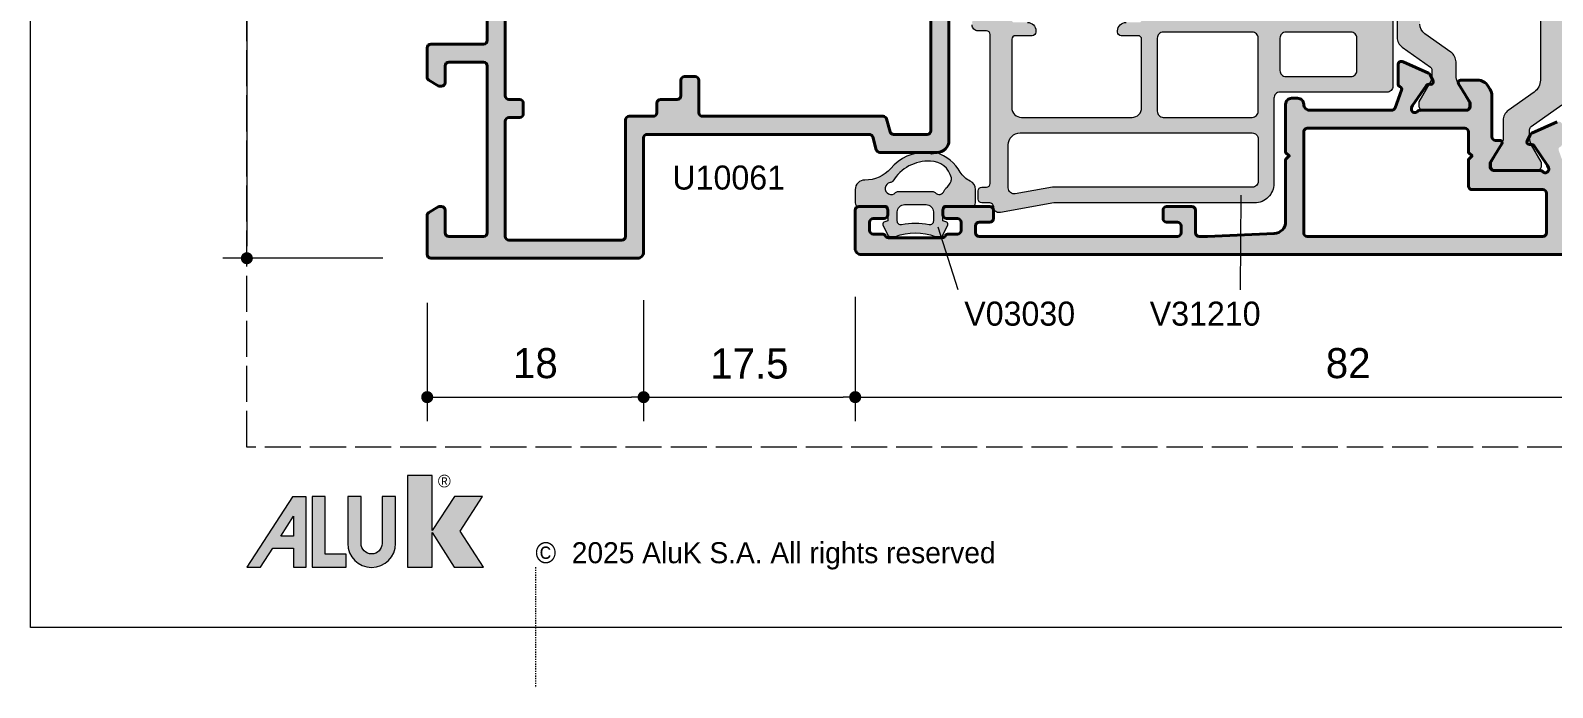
# Model space of a CAD drawing. Header units: millimetres. Extents: x -576 to 4430, y -1196 to 2690.
# Drawn here: x 1040 to 1166.6, y -791 to -736.4 of the extents above; entities that cross this region are included whole.
import ezdxf

# ---------------------------------------------------------------- set-up
doc = ezdxf.new("R2010")
doc.units = ezdxf.units.MM
doc.header["$LTSCALE"] = 0.25
doc.header["$MEASUREMENT"] = 0
doc.linetypes.add('ACAD_ISO02W100', pattern=[15, 12, -3])
doc.linetypes.add('DOT2', pattern=[0.125, 0, -0.125])
doc.layers.get('0').update_dxf_attribs({"lineweight": 5})
doc.layers.get('Defpoints').update_dxf_attribs({"lineweight": 5})
doc.layers.add('01_ALUK Logo', color=7, linetype='Continuous')
for name, color, linetype, lineweight in [('01_Aluminum', 4, 'Continuous', 40), ('01_Dimension', 251, 'Continuous', 9), ('01_Fill Plastic', 253, 'Continuous', 0), ('01_Fill Polyamide', 10, 'Continuous', 0), ('01_Plastic', 3, 'Continuous', 20), ('01_Polyamide', 201, 'Continuous', 20), ('01_Text', 40, 'Continuous', 25)]:
    doc.layers.add(name, color=color, linetype=linetype, lineweight=lineweight)
doc.layers.add('01_Fill 2°material', color=7, linetype='Continuous', lineweight=0, true_color=0xbfbfbf)
doc.layers.add('01_Fill Aluminum', color=7, linetype='Continuous', lineweight=0, true_color=0xdcdcdc)
doc.layers.add('02_Block Frame', color=7, linetype='Continuous', lineweight=5, true_color=0xe2001a, plot=False)
doc.layers.add('02_Layout Grid', color=252, linetype='DOT2', lineweight=5, plot=False, transparency=0.5)
doc.styles.add('Aluk Text', font='GOTHIC.TTF')
doc.styles.get("Standard").update_dxf_attribs({"font": 'arial.ttf'})
doc.dimstyles.new('ALUK Manual 1-1', dxfattribs={"dimtxt": 2.5, "dimasz": 1, "dimexe": 2, "dimexo": 4, "dimgap": 1.5, "dimtad": 3, "dimdec": 1, "dimdsep": 46, "dimtxsty": 'Aluk Text', "dimblk": 'DOT', "dimcen": 0, "dimclrd": 256, "dimclre": 256, "dimclrt": 2, "dimaunit": 1, "dimadec": 0, "dimazin": 0, "dimtfac": 0.7, "dimtdec": 1, "dimtmove": 0, "dimatfit": 3, "dimldrblk": 'DOT', "dimfxl": 1, "dimtolj": 2, "dimlwd": -1, "dimlwe": -1, "dimarcsym": 0})

# ---------------------------------------------------------------- blocks, each defined once
blk = doc.blocks.new('U10061')
at = {"layer": '01_Fill Aluminum', "ltscale": 0.25}
h = blk.add_hatch(color=256, dxfattribs=at)
h.dxf.hatch_style = 1
h.paths.add_polyline_path([(-54.1, 0.51, 0.585524), (-54.4, 0.68), (-55.92, -0.24, -0.137872), (-56.08, -0.29), (-56.3, -0.29, -0.414214), (-56.6, 0.01), (-56.6, 3.87, 0.213411), (-56.7, 4.09, -0.85546), (-56.38, 4.59), (-56.2, 4.51), (-54.57, 3.38, -0.267949), (-54.44, 3.11), (-54.45, 3, 0.57735), (-54.16, 2.8), (-53.66, 3.04, 0.177976), (-53.51, 3.19), (-52.56, 5.3, 0.544467), (-52.84, 5.72), (-54.42, 5.71, 0.303984), (-54.63, 5.56, -0.402738), (-54.93, 5.43), (-56.23, 5.9, 0.086513), (-56.33, 5.91), (-59.8, 5.91, -0.414214), (-60.1, 6.21), (-60.1, 11.71, -0.414214), (-59.8, 12.01), (-57.2, 12.01, 0.414214), (-56.9, 12.31), (-56.9, 13.21, 0.414214), (-57.2, 13.51), (-59.8, 13.51, -0.414214), (-60.1, 13.81), (-60.1, 22.29, -0.131652), (-60.06, 22.44), (-59.21, 23.91, 0.400766), (-59.86, 26.6, -0.255626), (-60, 26.85), (-60, 28.61, -0.414214), (-59.7, 28.91), (-57.3, 28.91, 0.414214), (-57, 29.21), (-57, 31.09, 0.198912), (-57.09, 31.3), (-57.31, 31.53, 0.198912), (-57.52, 31.61), (-58.2, 31.61, 0.414214), (-58.5, 31.31), (-58.5, 30.71, -0.414214), (-58.8, 30.41), (-61.21, 30.41, 0.404026), (-61.51, 30.12), (-61.66, 25.93, 0.507842), (-61.05, 25.4, -0.65065), (-60.51, 24.66), (-61.53, 22.89, 0.131652), (-61.6, 22.64), (-61.6, 20.21, -0.414214), (-61.9, 19.91), (-67.5, 19.91), (-67.8, 19.61), (-68.1, 19.91), (-73.7, 19.91, -0.414214), (-74, 20.21), (-74, 22.64, 0.131652), (-74.07, 22.89), (-75.09, 24.66, -0.57735), (-74.66, 25.41), (-74.44, 25.41, 0.424475), (-73.94, 25.93), (-74.09, 30.12, 0.404026), (-74.39, 30.41), (-76.8, 30.41, -0.414214), (-77.1, 30.71), (-77.1, 34.01, 0.414214), (-77.4, 34.31), (-89.3, 34.31, 0.414214), (-90.3, 33.31), (-90.3, 28.55, 0.339454), (-90.08, 28.26), (-89.02, 27.97, -0.339454), (-88.8, 27.68), (-88.8, 9.21, -0.414214), (-89.1, 8.91), (-98.6, 8.91, 0.414214), (-99.1, 8.41), (-99.1, -8.79, 0.414214), (-98.8, -9.09), (-95.57, -9.09, 0.263447), (-95.31, -8.94), (-94.84, -8.16, 0.186238), (-94.81, -7.94, 0.472887), (-95.1, -7.59), (-97, -7.59, -0.414214), (-97.3, -7.29), (-97.3, -4.39, -0.414214), (-97, -4.09), (-83.1, -4.09, -0.414214), (-82.8, -4.39), (-82.8, -7.29, -0.414214), (-83.1, -7.59), (-84.5, -7.59, 0.472887), (-84.79, -7.94, 0.186238), (-84.76, -8.16), (-84.29, -8.94, 0.263447), (-84.03, -9.09), (-81.6, -9.09, 0.414214), (-81.3, -8.79), (-81.3, -4.39, -0.414214), (-81, -4.09), (-58.4, -4.09, -0.414214), (-58.1, -4.39), (-58.1, -8.79, 0.414214), (-57.8, -9.09), (-56.33, -9.09, 0.086513), (-56.23, -9.07), (-54.93, -8.6, -0.392793), (-54.63, -8.73), (-54.63, -8.74, 0.294413), (-54.42, -8.88), (-52.84, -8.89, 0.548619), (-52.56, -8.47), (-53.51, -6.36, 0.177976), (-53.66, -6.21), (-54.16, -5.97, 0.717549), (-54.45, -6.22, -0.329769), (-54.57, -6.55), (-56.2, -7.68), (-56.38, -7.76, -0.855531), (-56.7, -7.26, 0.213411), (-56.6, -7.04), (-56.6, -3.19, -0.414214), (-56.3, -2.89), (-56.08, -2.89, -0.137872), (-55.92, -2.93), (-54.4, -3.86, 0.585524), (-54.1, -3.69)])
h.paths.add_polyline_path([(-58.1, -2.29, -0.414214), (-58.4, -2.59), (-61.1, -2.59, -0.414214), (-61.4, -2.29), (-61.4, -1.39, 0.414214), (-61.7, -1.09), (-62.6, -1.09, 0.414214), (-62.9, -1.39), (-62.9, -2.29, -0.414214), (-63.2, -2.59), (-85.6, -2.59, -0.414214), (-85.9, -2.29), (-85.9, -1.39, 0.414214), (-86.2, -1.09), (-87.1, -1.09, 0.414214), (-87.4, -1.39), (-87.4, -2.29, -0.414214), (-87.7, -2.59), (-97.3, -2.59, -0.414214), (-97.6, -2.29), (-97.6, 7.11, -0.414214), (-97.3, 7.41), (-87.6, 7.41, 0.414214), (-87.3, 7.71), (-87.3, 9.71, -0.414214), (-87, 10.01), (-86.2, 10.01, 0.414214), (-85.9, 10.31), (-85.9, 11.71, -0.414214), (-85.6, 12.01), (-84.3, 12.01, 0.414214), (-84, 12.31), (-84, 13.21, 0.414214), (-84.3, 13.51), (-87, 13.51, -0.414214), (-87.3, 13.81), (-87.3, 28.83, 0.339454), (-87.52, 29.12), (-88.58, 29.41, -0.339454), (-88.8, 29.7), (-88.8, 32.51, -0.414214), (-88.5, 32.81), (-78.9, 32.81, -0.414214), (-78.6, 32.51), (-78.6, 29.41, 0.414214), (-78.1, 28.91), (-75.9, 28.91, -0.414214), (-75.6, 28.61), (-75.6, 26.85, -0.255626), (-75.74, 26.6, 0.400766), (-76.39, 23.91), (-75.54, 22.44, -0.131652), (-75.5, 22.29), (-75.5, 19.41, 0.414214), (-74.5, 18.41), (-70.67, 18.41, -0.198912), (-70.46, 18.33), (-70.14, 18, 0.198912), (-69.93, 17.91), (-65.67, 17.91, 0.198912), (-65.46, 18), (-65.14, 18.33, -0.198912), (-64.93, 18.41), (-61.9, 18.41, -0.414214), (-61.6, 18.11), (-61.6, 13.81, -0.414214), (-61.9, 13.51), (-65.6, 13.51, 0.414214), (-65.9, 13.21), (-65.9, 12.31, 0.414214), (-65.6, 12.01), (-63.2, 12.01, -0.414214), (-62.9, 11.71), (-62.9, 10.31, 0.414214), (-62.6, 10.01), (-61.9, 10.01, -0.414214), (-61.6, 9.71), (-61.6, 4.71, 0.414214), (-61.3, 4.41), (-58.4, 4.41, -0.414214), (-58.1, 4.11)], flags=16)
at = {"layer": '01_Aluminum'}
for points in [[(-77.4, 34.31), (-89.3, 34.31, 0.414214), (-90.3, 33.31), (-90.3, 28.55, 0.339454), (-90.08, 28.26), (-89.02, 27.97, -0.339454), (-88.8, 27.68), (-88.8, 9.21, -0.414214), (-89.1, 8.91), (-98.6, 8.91, 0.414214), (-99.1, 8.41), (-99.1, -8.79, 0.414214), (-98.8, -9.09), (-95.57, -9.09, 0.263447), (-95.31, -8.94), (-94.84, -8.16, 0.135933), (-94.8, -8), (-94.8, -7.89, 0.414214), (-95.1, -7.59), (-97, -7.59, -0.414214), (-97.3, -7.29), (-97.3, -4.39, -0.414214), (-97, -4.09), (-83.1, -4.09, -0.414214), (-82.8, -4.39), (-82.8, -7.29, -0.414214), (-83.1, -7.59), (-84.5, -7.59, 0.414214), (-84.8, -7.89), (-84.8, -8, 0.135933), (-84.76, -8.16), (-84.29, -8.94, 0.263447), (-84.03, -9.09), (-81.6, -9.09, 0.414214), (-81.3, -8.79), (-81.3, -4.39, -0.414214), (-81, -4.09), (-58.4, -4.09, -0.414214)], [(-78.9, 32.81), (-88.5, 32.81, 0.414214), (-88.8, 32.51), (-88.8, 29.7, 0.339454), (-88.58, 29.41), (-87.52, 29.12, -0.339454), (-87.3, 28.83), (-87.3, 13.81, 0.414214), (-87, 13.51), (-84.3, 13.51, -0.414214), (-84, 13.21), (-84, 12.31, -0.414214), (-84.3, 12.01), (-85.6, 12.01, 0.414214), (-85.9, 11.71), (-85.9, 10.31, -0.414214), (-86.2, 10.01), (-87, 10.01, 0.414214), (-87.3, 9.71), (-87.3, 7.71, -0.414214), (-87.6, 7.41), (-97.3, 7.41, 0.414214), (-97.6, 7.11), (-97.6, -2.29, 0.414214), (-97.3, -2.59), (-87.7, -2.59, 0.414214), (-87.4, -2.29), (-87.4, -1.39, -0.414214), (-87.1, -1.09), (-86.2, -1.09, -0.414214), (-85.9, -1.39), (-85.9, -2.29, 0.414214), (-85.6, -2.59), (-63.2, -2.59, 0.414214)]]:
    blk.add_lwpolyline(points, format="xyb", dxfattribs=at)
blk = doc.blocks.new('U10140')
at = {"layer": '01_Fill Aluminum', "ltscale": 0.25}
h = blk.add_hatch(color=256, dxfattribs=at)
h.dxf.hatch_style = 1
h.paths.add_polyline_path([(28.2, -8.5), (27.9, -8.2), (28.2, -7.9), (28.2, -2.75, -0.400839), (29.15, -1.75), (34.7, -1.5), (35.4, -1.5, -0.414214), (35.7, -1.8), (35.7, -3.7, 0.414214), (36, -4), (38.1, -4, 0.414214), (38.4, -3.7), (38.4, -3, 0.414214), (38.1, -2.7), (37.2, -2.7, -0.414214), (36.9, -2.4), (36.9, -1.8, -0.414214), (37.2, -1.5), (53.7, -1.5, -0.414214), (54, -1.8), (54, -2.4, -0.414214), (53.7, -2.7), (52.8, -2.7, 0.414214), (52.5, -3), (52.5, -3.7, 0.414214), (52.8, -4), (56.4, -4, 0.414214), (56.7, -3.7), (56.7, -3.3, 0.414214), (56.4, -3), (55.5, -3, -0.414214), (55.2, -2.7), (55.2, -2, -0.414214), (55.5, -1.7), (56.25, -1.7, 0.267949), (56.51, -1.55, -0.267949), (56.77, -1.4), (61.23, -1.4, -0.267949), (61.49, -1.55, 0.267949), (61.75, -1.7), (62.5, -1.7, -0.414214), (62.8, -2), (62.8, -2.7, -0.414214), (62.5, -3), (61.6, -3, 0.414214), (61.3, -3.3), (61.3, -3.7, 0.414214), (61.6, -4), (63.7, -4, 0.414214), (64, -3.7), (64, -0.5, 0.414214), (63.5, 0), (0.3, 0, 0.414214), (0, -0.3), (0, -3.55, 0.267949), (0.15, -3.81), (0.93, -4.26, 0.131652), (1.08, -4.3, 0.569051), (1.5, -4), (1.5, -2.1, -0.414214), (1.8, -1.8), (4.7, -1.8, -0.414214), (5, -2.1), (5, -7.27, 0.086513), (5.02, -7.37), (5.49, -8.67, -0.392793), (5.36, -8.97), (5.34, -8.97, 0.294413), (5.21, -9.19), (5.2, -10.76, 0.548619), (5.62, -11.04), (7.73, -10.09, 0.177976), (7.87, -9.95), (8.11, -9.44, 0.717549), (7.87, -9.15, -0.329769), (7.53, -9.03), (6.41, -7.4), (6.33, -7.22, -0.855531), (6.82, -6.9, 0.213411), (7.05, -7), (10.9, -7, -0.414214), (11.2, -7.3), (11.2, -7.61), (10.23, -9.2, 0.585524), (10.4, -9.5), (10.75, -9.5, -0.414214), (11.05, -9.8), (11.05, -13.21, 0.181148), (11.3, -13.87, 0.307022), (12.22, -14.5), (13.65, -14.5, 0.585524), (13.82, -14.2), (12.85, -12.61), (12.85, -12.3, -0.414214), (13.15, -12), (17, -12, 0.213411), (17.23, -11.9, -0.85546), (17.72, -12.22), (17.64, -12.4), (16.52, -14.03, -0.267949), (16.25, -14.16), (16.13, -14.15, 0.57735), (15.94, -14.44), (16.18, -14.95, 0.177976), (16.32, -15.09), (18.43, -16.04, 0.544467), (18.85, -15.76), (18.84, -14.19, 0.303984), (18.7, -13.97, -0.402738), (18.56, -13.67), (19.09, -12.2, -0.316363), (19.38, -12), (26.2, -12, -0.414214), (26.7, -12.5, 0.414214), (27.2, -13), (27.7, -13, 0.414214), (28.2, -12.5)])
h.paths.add_polyline_path([(26.4, -10.5), (13.3, -10.5, -0.414214), (13, -10.2), (13, -8.5), (12.7, -8.2), (13, -7.9), (13, -5.7, 0.414214), (12.7, -5.4), (6.8, -5.4, -0.414214), (6.5, -5.1), (6.5, -1.8, -0.414214), (6.8, -1.5), (26.4, -1.5, -0.414214), (26.7, -1.8), (26.7, -10.2, -0.414214)], flags=16)
h.paths.add_polyline_path([(64, -58.3, 0.414214), (63.7, -58), (61.6, -58, 0.414214), (61.3, -58.3), (61.3, -58.7, 0.414214), (61.6, -59), (62.5, -59, -0.414214), (62.8, -59.3), (62.8, -60, -0.414214), (62.5, -60.3), (61.75, -60.3, 0.267949), (61.49, -60.45, -0.267949), (61.23, -60.6), (56.77, -60.6, -0.267949), (56.51, -60.45, 0.267949), (56.25, -60.3), (55.5, -60.3, -0.414214), (55.2, -60), (55.2, -59.3, -0.414214), (55.5, -59), (56.4, -59, 0.414214), (56.7, -58.7), (56.7, -58.3, 0.414214), (56.4, -58), (52.8, -58, 0.414214), (52.5, -58.3), (52.5, -59, 0.414214), (52.8, -59.3), (53.7, -59.3, -0.414214), (54, -59.6), (54, -60.2, -0.414214), (53.7, -60.5), (37.2, -60.5, -0.414214), (36.9, -60.2), (36.9, -59.6, -0.414214), (37.2, -59.3), (38.1, -59.3, 0.414214), (38.4, -59), (38.4, -58.3, 0.414214), (38.1, -58), (36, -58, 0.414214), (35.7, -58.3), (35.7, -60.2, -0.414214), (35.4, -60.5), (34.7, -60.5), (29.15, -60.25, -0.400839), (28.2, -59.25), (28.2, -54.1), (27.9, -53.8), (28.2, -53.5), (28.2, -49.5, 0.414214), (27.7, -49), (27.2, -49, 0.414214), (26.7, -49.5, -0.414214), (26.2, -50), (19.38, -50, -0.316363), (19.09, -49.8), (18.56, -48.33, -0.392793), (18.69, -48.03), (18.7, -48.03, 0.294413), (18.84, -47.81), (18.85, -46.24, 0.548619), (18.43, -45.96), (16.32, -46.91, 0.177976), (16.18, -47.05), (15.94, -47.56, 0.717549), (16.18, -47.85, -0.329769), (16.52, -47.97), (17.64, -49.6), (17.72, -49.78, -0.855531), (17.23, -50.1, 0.213411), (17, -50), (13.15, -50, -0.414214), (12.85, -49.7), (12.85, -49.39), (13.82, -47.8, 0.585524), (13.65, -47.5), (12.22, -47.5, 0.307022), (11.3, -48.13, 0.181148), (11.05, -48.79), (11.05, -52.2, -0.414214), (10.75, -52.5), (10.4, -52.5, 0.585524), (10.23, -52.8), (11.2, -54.39), (11.2, -54.7, -0.414214), (10.9, -55), (7.05, -55, 0.213411), (6.82, -55.1, -0.85546), (6.33, -54.78), (6.41, -54.6), (7.53, -52.97, -0.267949), (7.8, -52.84), (7.92, -52.85, 0.57735), (8.11, -52.56), (7.87, -52.05, 0.177976), (7.73, -51.91), (5.62, -50.96, 0.544467), (5.2, -51.24), (5.21, -52.81, 0.303984), (5.35, -53.03, -0.402738), (5.49, -53.33), (5.02, -54.63, 0.086513), (5, -54.73), (5, -59.25, -0.400839), (4.05, -60.25), (-1.5, -60.5), (-7.7, -60.5, -0.414214), (-8, -60.2), (-8, -58.8, -0.414214), (-7.7, -58.5), (-6.8, -58.5, 0.414214), (-6.5, -58.2), (-6.5, -57.8, 0.414214), (-6.8, -57.5), (-9.8, -57.5, 0.414214), (-10.5, -58.2, 0.414214), (-10.2, -58.5), (-9.5, -58.5, -0.414214), (-9.2, -58.8), (-9.2, -60, -0.414214), (-9.9, -60.7), (-16.1, -60.7, -0.414214), (-16.8, -60), (-16.8, -58.8, -0.414214), (-16.5, -58.5), (-15.8, -58.5, 0.414214), (-15.5, -58.2, 0.414214), (-16.2, -57.5), (-17.7, -57.5, 0.414214), (-18, -57.8), (-18, -61.7, 0.414214), (-17.7, -62), (63.5, -62, 0.414214), (64, -61.5)])
h.paths.add_polyline_path([(26.4, -60.5), (6.8, -60.5, -0.414214), (6.5, -60.2), (6.5, -56.9, -0.414214), (6.8, -56.6), (12.7, -56.6, 0.414214), (13, -56.3), (13, -54.1), (12.7, -53.8), (13, -53.5), (13, -51.8, -0.414214), (13.3, -51.5), (26.4, -51.5, -0.414214), (26.7, -51.8), (26.7, -60.2, -0.414214)], flags=16)
at = {"layer": '01_Fill Polyamide', "ltscale": 0.25}
h = blk.add_hatch(color=256, dxfattribs=at)
h.dxf.hatch_style = 1
h.paths.add_polyline_path([(7.01, -14.5, -0.243523), (7.52, -13.52), (9.69, -11.99, 0.243523), (10.11, -11.17), (10.11, -9.71, -0.131571), (10.27, -9.11), (11.08, -7.71, 0.131571), (11.11, -7.61), (11.11, -7.4, 0.414214), (10.71, -7), (7.31, -7, 0.414214), (6.91, -7.4), (6.91, -7.61, 0.131571), (6.94, -7.71), (7.75, -9.11, -0.131571), (7.91, -9.71), (7.91, -10.4, -0.243523), (7.78, -10.64), (5.22, -12.45, 0.243523), (5.01, -12.86), (5.01, -15.3, -0.414214), (4.01, -16.3), (1.81, -16.3, -0.414214), (1.51, -16), (1.51, -14.6, 0.474297), (1.15, -14.31, 0.183081), (0.94, -14.34), (-0.14, -14.96, 0.267949), (-0.29, -15.22), (-0.29, -18.2, 0.414214), (0.01, -18.5), (4.01, -18.5, -0.414214), (5.01, -19.5), (5.01, -49.14, 0.243523), (5.22, -49.55), (7.78, -51.36, -0.243523), (7.91, -51.6), (7.91, -52.29, -0.131571), (7.75, -52.89), (6.94, -54.29, 0.131571), (6.91, -54.39), (6.91, -54.6, 0.414214), (7.31, -55), (10.71, -55, 0.414214), (11.11, -54.6), (11.11, -54.39, 0.131571), (11.08, -54.29), (10.27, -52.89, -0.131571), (10.11, -52.29), (10.11, -50.83, 0.243523), (9.69, -50.01), (7.52, -48.48, -0.243523), (7.01, -47.5)])
h = blk.add_hatch(color=256, dxfattribs=at)
h.dxf.hatch_style = 1
h.paths.add_polyline_path([(18.93, -18.07, 0.243523), (18.51, -17.25), (16.16, -15.59, -0.243523), (16.03, -15.35), (16.03, -14.89, -0.131571), (16.2, -14.29), (17.11, -12.71, 0.131571), (17.13, -12.61), (17.13, -12.4, 0.414214), (16.73, -12), (13.33, -12, 0.414214), (12.93, -12.4), (12.93, -12.61, 0.131571), (12.96, -12.71), (13.87, -14.29, -0.131571), (14.03, -14.89), (14.03, -16.02, 0.243523), (14.46, -16.84), (16.61, -18.36, -0.243523), (17.03, -19.17), (17.03, -26.3, -0.414214), (16.03, -27.3), (7.83, -27.3, 0.414214), (7.53, -27.6), (7.53, -29.2, 0.414214), (7.83, -29.5), (14.93, -29.5, -0.414214), (15.93, -30.5), (15.93, -31.5, -0.414214), (14.93, -32.5), (7.83, -32.5, 0.414214), (7.53, -32.8), (7.53, -34.4, 0.414214), (7.83, -34.7), (16.03, -34.7, -0.414214), (17.03, -35.7), (17.03, -42.83, -0.243523), (16.61, -43.64), (14.46, -45.16, 0.243523), (14.03, -45.98), (14.03, -47.11, -0.131571), (13.87, -47.71), (12.96, -49.29, 0.131571), (12.93, -49.39), (12.93, -49.6, 0.414214), (13.33, -50), (16.73, -50, 0.414214), (17.13, -49.6), (17.13, -49.39, 0.131571), (17.11, -49.29), (16.2, -47.71, -0.131571), (16.03, -47.11), (16.03, -46.65, -0.243523), (16.16, -46.41), (18.51, -44.75, 0.243523), (18.93, -43.93), (18.93, -31.38, 0.198912), (18.91, -31.31), (18.66, -31.07, -0.414214), (18.66, -30.93), (18.91, -30.69, 0.198912), (18.93, -30.62)])
at = {"layer": '01_Aluminum'}
blk.add_lwpolyline([(5.62, -50.96), (7.73, -51.91, -0.177976), (7.87, -52.05), (8.11, -52.56, -0.57735), (7.92, -52.85), (7.8, -52.84, 0.267949), (7.53, -52.97), (6.41, -54.6), (6.33, -54.78, 0.85546), (6.82, -55.1, -0.213411), (7.05, -55), (10.9, -55, 0.414214), (11.2, -54.7), (11.2, -54.48, 0.137872), (11.16, -54.32), (10.23, -52.8, -0.585524), (10.4, -52.5), (10.75, -52.5, 0.414214), (11.05, -52.2), (11.05, -48.79, -0.137872), (11.2, -48.27), (11.37, -47.98, -0.261413), (12.22, -47.5), (13.65, -47.5, -0.585524), (13.82, -47.8), (12.89, -49.32, 0.137872), (12.85, -49.48), (12.85, -49.7, 0.414214), (13.15, -50), (17, -50, -0.213411), (17.23, -50.1, 0.85546), (17.72, -49.78), (17.64, -49.6), (16.52, -47.97, 0.267949), (16.25, -47.84), (16.13, -47.85, -0.57735), (15.94, -47.56), (16.18, -47.05, -0.177976), (16.32, -46.91), (18.43, -45.96, -0.548619), (18.85, -46.24), (18.84, -47.81, -0.294413), (18.7, -48.03), (18.69, -48.03, 0.392793), (18.56, -48.33), (19.09, -49.8, 0.316363), (19.38, -50), (26.2, -50, 0.414214), (26.7, -49.5, -0.414214), (27.2, -49), (27.7, -49, -0.414214), (28.2, -49.5), (28.2, -53.5), (27.9, -53.8), (28.2, -54.1), (28.2, -59.25, 0.400839), (29.15, -60.25), (34.7, -60.5), (35.4, -60.5, 0.414214), (35.7, -60.2), (35.7, -58.3, -0.414214), (36, -58), (38.1, -58, -0.414214), (38.4, -58.3), (38.4, -59, -0.414214), (38.1, -59.3), (37.2, -59.3, 0.414214), (36.9, -59.6), (36.9, -60.2, 0.414214), (37.2, -60.5), (53.7, -60.5, 0.414214), (54, -60.2), (54, -59.6, 0.414214), (53.7, -59.3), (52.8, -59.3, -0.414214), (52.5, -59), (52.5, -58.3, -0.414214), (52.8, -58), (56.4, -58, -0.414214), (56.7, -58.3), (56.7, -58.7, -0.414214), (56.4, -59), (55.5, -59, 0.414214), (55.2, -59.3), (55.2, -60, 0.414214), (55.5, -60.3), (56.25, -60.3, -0.267949), (56.51, -60.45, 0.267949), (56.77, -60.6), (61.23, -60.6, 0.267949), (61.49, -60.45, -0.267949), (61.75, -60.3), (62.5, -60.3, 0.414214), (62.8, -60), (62.8, -59.3, 0.414214), (62.5, -59), (61.6, -59, -0.414214), (61.3, -58.7), (61.3, -58.3, -0.414214), (61.6, -58), (63.7, -58, -0.414214), (64, -58.3), (64, -61.5, -0.414214), (63.5, -62), (-17.7, -62, -0.414214)], format="xyb", dxfattribs=at)
blk.add_lwpolyline([(6.5, -60.2, 0.414214), (6.8, -60.5), (26.4, -60.5, 0.414214), (26.7, -60.2), (26.7, -51.8, 0.414214), (26.4, -51.5), (13.3, -51.5, 0.414214), (13, -51.8), (13, -53.5), (12.7, -53.8), (13, -54.1), (13, -56.3, -0.414214), (12.7, -56.6), (6.8, -56.6, 0.414214), (6.5, -56.9)], format="xyb", close=True, dxfattribs=at)
at = {"layer": '01_Polyamide'}
for points in [[(7.01, -14.5), (7.01, -47.5, 0.243523), (7.52, -48.48), (9.69, -50.01, -0.243523), (10.11, -50.83), (10.11, -52.29, 0.131571), (10.27, -52.89), (11.08, -54.29, -0.131571), (11.11, -54.39), (11.11, -54.6, -0.414214), (10.71, -55), (7.31, -55, -0.414214), (6.91, -54.6), (6.91, -54.39, -0.131571), (6.94, -54.29), (7.75, -52.89, 0.131571), (7.91, -52.29), (7.91, -51.6, 0.243523), (7.78, -51.36), (5.22, -49.55, -0.243523)], [(18.93, -31.38), (18.93, -43.93, -0.243523), (18.51, -44.75), (16.16, -46.41, 0.243523), (16.03, -46.65), (16.03, -47.11, 0.131571), (16.2, -47.71), (17.11, -49.29, -0.131571), (17.13, -49.39), (17.13, -49.6, -0.414214), (16.73, -50), (13.33, -50, -0.414214), (12.93, -49.6), (12.93, -49.39, -0.131571), (12.96, -49.29), (13.87, -47.71, 0.131571), (14.03, -47.11), (14.03, -45.98, -0.243523), (14.46, -45.16), (16.61, -43.64, 0.243523), (17.03, -42.83)]]:
    blk.add_lwpolyline(points, format="xyb", dxfattribs=at)
blk = doc.blocks.new('V03030')
at = {"layer": '01_Fill 2°material', "ltscale": 0.25}
h = blk.add_hatch(color=256, dxfattribs=at)
h.dxf.hatch_style = 1
h.paths.add_polyline_path([(2.6, 2.9), (2.69, 2.55, -0.493042), (2.5, 2.3), (1.4, 2.3), (1.33, 2.55, 0.418496), (1.08, 2.69), (0.21, 2.28, 0.221695), (0.1, 2.05), (0.1, 1.76, 0.08472), (0.11, 1.66, -0.170664), (0.11, -1.66, 0.08472), (0.1, -1.76), (0.1, -2.05, 0.221695), (0.21, -2.28), (1.08, -2.69, 0.418496), (1.33, -2.55), (1.4, -2.3), (2.5, -2.3, -0.493042), (2.69, -2.55), (2.6, -2.9), (2.6, -4.7, 0.414214), (2.9, -5), (4, -5, 0.414214), (4.8, -4.2, -0.228088), (5.76, -2.04, 0.228712), (7.1, 0.97, 0.102869), (7.04, 1.2, -0.380462), (7.02, 1.57, 0.327737), (7.09, 1.72, 0.177234), (5.48, 3.73, -0.143501), (4.71, 4.56, 0.283896), (4, 5), (2.9, 5, 0.414214), (2.6, 4.7)])
h.paths.add_polyline_path([(4.69, 2.97, -0.152953), (4.98, 3, -0.349474), (6.36, 1.27, -0.278774), (4.7, -1.87, 0.128257), (4.59, -2.1, -1.366185), (3.75, -1.64, 0.206032), (3.85, -1.42), (3.85, 1.42, 0.206032), (3.75, 1.64, -0.577092), (3.89, 2.4, 0.132253), (4.11, 2.55, -0.123363)], flags=16)
h.paths.add_polyline_path([(2.75, 0.9), (2.75, -0.9, -0.414214), (2.15, -1.5), (1.38, -1.5, -0.473474), (1.08, -1.14, 0.099331), (1.08, 1.14, -0.473474), (1.38, 1.5), (2.15, 1.5, -0.414214)], flags=16)
at = {"layer": '01_Plastic'}
for points in [[(2.6, -2.9), (2.69, -2.55, 0.493042), (2.5, -2.3), (1.4, -2.3), (1.33, -2.55, -0.418496), (1.08, -2.69), (0.21, -2.28, -0.221695), (0.1, -2.05), (0.1, -1.76, -0.08472), (0.11, -1.66, 0.170664), (0.11, 1.66, -0.08472), (0.1, 1.76), (0.1, 2.05, -0.221695), (0.21, 2.28), (1.08, 2.69, -0.418496), (1.33, 2.55), (1.4, 2.3), (2.5, 2.3, 0.493042), (2.69, 2.55), (2.6, 2.9), (2.6, 4.7, -0.414214), (2.9, 5), (4, 5, -0.283896), (4.71, 4.56, 0.141119), (5.46, 3.74, -0.175605), (7.08, 1.76, -0.414638), (7.02, 1.57, 0.380462), (7.04, 1.2, -0.102869), (7.1, 0.97, -0.229245), (5.75, -2.05, 0.227349), (4.8, -4.2, -0.414214), (4, -5), (2.9, -5, -0.414214), (2.6, -4.7)], [(6.36, 1.27, -0.278774), (4.7, -1.87, 0.128257), (4.59, -2.1, -1.366185), (3.75, -1.64, 0.206032), (3.85, -1.42), (3.85, 1.42, 0.206032), (3.75, 1.64, -0.577092), (3.89, 2.4, 0.132253), (4.11, 2.55, -0.123363), (4.69, 2.97, -0.152953), (4.98, 3, -0.349474)]]:
    blk.add_lwpolyline(points, format="xyb", close=True, dxfattribs=at)
blk.add_lwpolyline([(2.75, -0.9), (2.75, 0.9, 0.414214), (2.15, 1.5), (1.38, 1.5, 0.473474), (1.08, 1.14, -0.099331), (1.08, -1.14, 0.473474), (1.38, -1.5), (2.15, -1.5, 0.414214), (2.75, -0.9)], format="xyb", dxfattribs=at)
blk = doc.blocks.new('_Dot')
at = {"color": 0, "linetype": 'ByBlock', "lineweight": -2}
blk.add_line((-0.5, 0), (-1, 0), dxfattribs=at)
at = {"color": 0, "linetype": 'ByBlock', "const_width": 0.5}
blk.add_lwpolyline([(-0.25, 0, 1), (0.25, 0, 1)], format="xyb", close=True, dxfattribs=at)
blk = doc.blocks.new('*D264')
at = {"layer": '01_Dimension', "ltscale": 0.25, "transparency": 16777216}
for p, q in [((1073, -759), (1073, -768.85)), ((1091, -758.8), (1091, -768.85)), ((1074, -766.85), (1090, -766.85))]:
    blk.add_line(p, q, dxfattribs=at)
at = {"layer": 'Defpoints', "color": 0, "ltscale": 0.25, "transparency": 16777216}
for p in [(1073, -755), (1091, -754.8), (1091, -766.85)]:
    blk.add_point(p, dxfattribs=at)
at = {"layer": '01_Dimension', "ltscale": 0.25, "transparency": 16777216, "rotation": 180}
blk.add_blockref('_Dot', (1073, -766.85), dxfattribs=at)
at = {"layer": '01_Dimension', "ltscale": 0.25, "transparency": 16777216}
blk.add_blockref('_Dot', (1091, -766.85), dxfattribs=at)
at = {"layer": '01_Dimension', "color": 2, "ltscale": 0.25, "transparency": 16777216, "insert": (1082, -764.04), "char_height": 2.5, "attachment_point": 5, "style": 'Aluk Text'}
blk.add_mtext('\\A2;18', dxfattribs=at)
blk = doc.blocks.new('*D169')
at = {"layer": '01_Dimension', "ltscale": 0.25, "transparency": 16777216}
for p, q in [((1091, -758.8), (1091, -768.85)), ((1108.6, -758.5), (1108.6, -768.85)), ((1092, -766.85), (1107.6, -766.85))]:
    blk.add_line(p, q, dxfattribs=at)
at = {"layer": 'Defpoints', "color": 0, "ltscale": 0.25, "transparency": 16777216}
for p in [(1108.6, -754.5), (1091, -754.8), (1108.6, -766.85)]:
    blk.add_point(p, dxfattribs=at)
at = {"layer": '01_Dimension', "ltscale": 0.25, "transparency": 16777216, "rotation": 180}
blk.add_blockref('_Dot', (1091, -766.85), dxfattribs=at)
at = {"layer": '01_Dimension', "ltscale": 0.25, "transparency": 16777216}
blk.add_blockref('_Dot', (1108.6, -766.85), dxfattribs=at)
at = {"layer": '01_Dimension', "color": 2, "ltscale": 0.25, "transparency": 16777216, "insert": (1099.8, -764.07), "char_height": 2.5, "attachment_point": 5, "style": 'Aluk Text'}
blk.add_mtext('\\A2;17.5', dxfattribs=at)
blk = doc.blocks.new('*D170')
at = {"layer": '01_Dimension', "ltscale": 0.25, "transparency": 16777216}
for p, q in [((1108.6, -758.5), (1108.6, -768.85)), ((1190.6, -758.7), (1190.6, -768.85)), ((1109.6, -766.85), (1189.6, -766.85))]:
    blk.add_line(p, q, dxfattribs=at)
at = {"layer": 'Defpoints', "color": 0, "ltscale": 0.25, "transparency": 16777216}
for p in [(1108.6, -754.5), (1190.6, -754.7), (1190.6, -766.85)]:
    blk.add_point(p, dxfattribs=at)
at = {"layer": '01_Dimension', "ltscale": 0.25, "transparency": 16777216, "rotation": 180}
blk.add_blockref('_Dot', (1108.6, -766.85), dxfattribs=at)
at = {"layer": '01_Dimension', "ltscale": 0.25, "transparency": 16777216}
blk.add_blockref('_Dot', (1190.6, -766.85), dxfattribs=at)
at = {"layer": '01_Dimension', "color": 2, "ltscale": 0.25, "transparency": 16777216, "insert": (1149.6, -764.04), "char_height": 2.5, "attachment_point": 5, "style": 'Aluk Text'}
blk.add_mtext('\\A2;82', dxfattribs=at)
blk = doc.blocks.new('*D254')
at = {"layer": '01_Dimension', "ltscale": 0.25, "transparency": 16777216}
for p, q in [((1069.3, -537.9), (1056, -537.9)), ((1058, -538.9), (1058, -754.3)), ((1069.3, -755.3), (1056, -755.3))]:
    blk.add_line(p, q, dxfattribs=at)
at = {"layer": 'Defpoints', "color": 0, "ltscale": 0.25, "transparency": 16777216}
for p in [(1073.3, -537.9), (1058, -755.3), (1073.3, -755.3)]:
    blk.add_point(p, dxfattribs=at)
at = {"layer": '01_Dimension', "ltscale": 0.25, "transparency": 16777216}
for p, rotation in [((1058, -537.9), 90), ((1058, -755.3), 270)]:
    blk.add_blockref('_Dot', p, dxfattribs=dict(at, rotation=rotation))
at = {"layer": '01_Dimension', "color": 2, "ltscale": 0.25, "transparency": 16777216, "insert": (1055.19, -646.6), "char_height": 2.5, "attachment_point": 5, "rotation": 90, "style": 'Aluk Text'}
blk.add_mtext('\\A2;217.5', dxfattribs=at)
blk = doc.blocks.new('V31210')
at = {"layer": '01_Fill Plastic', "ltscale": 0.25}
h = blk.add_hatch(color=256, dxfattribs=at)
h.dxf.hatch_style = 1
h.paths.add_polyline_path([(17.5, -1.1, 0.414214), (17, -0.6), (9.3, -0.6, 0.56391), (8.98, -1.01, -0.511918), (8.7, -1.4), (4.3, -1.4, -0.414214), (4, -1.1), (4, -0.9, 0.414214), (3.7, -0.6), (-3.7, -0.6, 0.56391), (-4.02, -1.01, -0.511918), (-4.3, -1.4), (-8.7, -1.4, -0.414214), (-9, -1.1), (-9, -0.9, 0.414214), (-9.3, -0.6), (-17, -0.6, 0.414214), (-17.5, -1.1), (-17.5, -10, -0.414214), (-18, -10.5), (-25.1, -10.5, 0.414214), (-26.7, -12.1), (-26.7, -28.75), (-27.49, -33.25, 0.06072), (-27.5, -33.37, 0.436678), (-27.1, -33.8, -0.414214), (-26.7, -34.2), (-26.7, -34.8, 0.414214), (-26.4, -35.1), (-25.7, -35.1, 0.414214), (-25.4, -34.8), (-25.4, -34.4, -0.414214), (-25.1, -34.1), (-12.7, -34.1, -0.414214), (-12.4, -34.4), (-12.4, -35.1, 0.474498), (-11.8, -35.59, 0.474498), (-11.2, -35.1), (-11.2, -32.5, 0.513478), (-11.45, -32.29, -0.487928), (-11.7, -32.1), (-11.7, -31, 0.439778), (-12.46, -30.3, 0.453476), (-12.8, -30.6), (-12.8, -32, -0.414214), (-13.1, -32.3), (-18.79, -32.3, -0.414214), (-19.59, -31.5), (-19.59, -22.3, -0.414214), (-18.79, -21.5), (-13.1, -21.5, -0.414214), (-12.8, -21.8), (-12.8, -23.2, 0.453476), (-12.46, -23.5, 0.439778), (-11.7, -22.8), (-11.7, -21.7, -0.414214), (-11.5, -21.5), (-11.4, -21.5, 0.414214), (-11.2, -21.3), (-11.2, -12.5, -0.414214), (-10.7, -12), (-9.4, -12, 0.414214), (-8.9, -11.5), (-8.9, -10.5, 0.414214), (-9.4, -10), (-10.7, -10, -0.414214), (-11.2, -9.5), (-11.2, -5.6, -0.414214), (-9.2, -3.6), (-0.6, -3.6), (0, -3), (0.6, -3.6), (9.2, -3.6, -0.414214), (11.2, -5.6), (11.2, -9.5, -0.414214), (10.7, -10), (9.4, -10, 0.414214), (8.9, -10.5), (8.9, -11.5, 0.414214), (9.4, -12), (10.7, -12, -0.414214), (11.2, -12.5), (11.2, -21.3, 0.513478), (11.45, -21.51, -0.487928), (11.7, -21.7), (11.7, -22.8, 0.439778), (12.46, -23.5, 0.453476), (12.8, -23.2), (12.8, -21.8, -0.414214), (13.1, -21.5), (18.79, -21.5, -0.414214), (19.59, -22.3), (19.59, -31.5, -0.414214), (18.79, -32.3), (13.1, -32.3, -0.414214), (12.8, -32), (12.8, -30.6, 0.453476), (12.46, -30.3, 0.439778), (11.7, -31), (11.7, -32.1, -0.414214), (11.5, -32.3), (11.4, -32.3, 0.414214), (11.2, -32.5), (11.2, -35.1, 0.474498), (11.8, -35.59, 0.474498), (12.4, -35.1), (12.4, -34.4, -0.414214), (12.7, -34.1), (25.1, -34.1, -0.414214), (25.4, -34.4), (25.4, -34.8, 0.414214), (25.7, -35.1), (26.4, -35.1, 0.414214), (26.7, -34.8), (26.7, -34.2, -0.414214), (27.1, -33.8, 0.414214), (27.5, -33.4, 0.076148), (27.49, -33.25), (26.7, -28.75), (26.7, -12.1, 0.414214), (25.1, -10.5), (18, -10.5, -0.414214), (17.5, -10)])
h.paths.add_polyline_path([(-12.5, -4.1), (-12.5, -9.5, -0.414214), (-13, -10), (-15.7, -10, -0.414214), (-16.2, -9.5), (-16.2, -4.1, -0.414214), (-15.7, -3.6), (-13, -3.6, -0.414214)], flags=16)
h.paths.add_polyline_path([(-13, -11.8, -0.414214), (-12.5, -12.3), (-12.5, -19.7, -0.414214), (-13, -20.2), (-19.09, -20.2, -0.414214), (-19.59, -19.7), (-19.59, -12.3, -0.414214), (-19.09, -11.8)], flags=16)
h.paths.add_polyline_path([(-20.89, -12.3), (-20.89, -31.6, -0.414214), (-21.89, -32.6), (-25.46, -32.6, -0.466308), (-25.95, -32.01), (-25.41, -28.91, 0.043661), (-25.4, -28.82), (-25.4, -12.3, -0.414214), (-24.9, -11.8), (-21.39, -11.8, -0.414214)], flags=16)
h.paths.add_polyline_path([(12.5, -4.1, -0.414214), (13, -3.6), (15.7, -3.6, -0.414214), (16.2, -4.1), (16.2, -9.5, -0.414214), (15.7, -10), (13, -10, -0.414214), (12.5, -9.5)], flags=16)
h.paths.add_polyline_path([(13, -11.8), (19.09, -11.8, -0.414214), (19.59, -12.3), (19.59, -19.7, -0.414214), (19.09, -20.2), (13, -20.2, -0.414214), (12.5, -19.7), (12.5, -12.3, -0.414214)], flags=16)
h.paths.add_polyline_path([(21.39, -11.8), (24.9, -11.8, -0.414214), (25.4, -12.3), (25.4, -28.82, 0.043661), (25.41, -28.91), (25.95, -32.01, -0.466308), (25.46, -32.6), (21.89, -32.6, -0.414214), (20.89, -31.6), (20.89, -12.3, -0.414214)], flags=16)
at = {"layer": '01_Plastic'}
for points in [[(9.3, -0.6), (17, -0.6, -0.414214), (17.5, -1.1), (17.5, -10, 0.414214), (18, -10.5), (25.1, -10.5, -0.414214), (26.7, -12.1), (26.7, -28.71, 0.043661), (26.71, -28.8), (27.49, -33.25, -0.043661), (27.5, -33.34), (27.5, -33.4, -0.414214), (27.1, -33.8), (27.1, -33.8, 0.414214), (26.7, -34.2), (26.7, -34.8, -0.414214), (26.4, -35.1), (25.7, -35.1, -0.414214), (25.4, -34.8), (25.4, -34.4, 0.414214), (25.1, -34.1), (12.7, -34.1, 0.414214), (12.4, -34.4), (12.4, -35.1, -0.414214), (11.9, -35.6)], [(11.7, -31, -0.414214), (12.4, -30.3), (12.5, -30.3, -0.414214), (12.8, -30.6), (12.8, -32, 0.414214), (13.1, -32.3), (18.79, -32.3, 0.414214), (19.59, -31.5), (19.59, -22.3, 0.414214), (18.79, -21.5), (13.1, -21.5, 0.414214), (12.8, -21.8), (12.8, -23.2, -0.414214), (12.5, -23.5), (12.4, -23.5, -0.414214), (11.7, -22.8)]]:
    blk.add_lwpolyline(points, format="xyb", dxfattribs=at)
for points in [[(15.7, -10, 0.414214), (16.2, -9.5), (16.2, -4.1, 0.414214), (15.7, -3.6), (13, -3.6, 0.414214), (12.5, -4.1), (12.5, -9.5, 0.414214), (13, -10)], [(19.59, -19.7), (19.59, -12.3, 0.414214), (19.09, -11.8), (13, -11.8, 0.414214), (12.5, -12.3), (12.5, -19.7, 0.414214), (13, -20.2), (19.09, -20.2, 0.414214)], [(25.46, -32.6), (21.89, -32.6, -0.414214), (20.89, -31.6), (20.89, -12.3, -0.414214), (21.39, -11.8), (24.9, -11.8, -0.414214), (25.4, -12.3), (25.4, -28.82, 0.043661), (25.41, -28.91), (25.95, -32.01, -0.466308)]]:
    blk.add_lwpolyline(points, format="xyb", close=True, dxfattribs=at)
blk = doc.blocks.new('A$C14581')
at = {"layer": '01_Text', "insert": (0, -0.19), "char_height": 2, "attachment_point": 7, "style": 'Aluk Text'}
blk.add_mtext_dynamic_manual_height_columns('{\\fPoppins|b0|i0|c0|p2;\\H0.875x;©  2025 AluK S.A. All rights reserved}', width=51.3351, gutter_width=204.25, heights=[0], dxfattribs=at)
blk = doc.blocks.new('AluK Logo')
at = {"layer": '01_ALUK Logo', "true_color": 0xe2001a}
h = blk.add_hatch(color=242, dxfattribs=at)
h.dxf.hatch_style = 1
h.paths.add_polyline_path([(18.02, 3.04), (19.92, 5.98), (17.56, 5.98), (15.66, 3.11), (15.66, 7.76), (13.58, 7.76), (13.58, 0), (15.66, 0), (15.66, 2.93), (17.53, 0), (20, 0)])
at = {"layer": '01_ALUK Logo', "true_color": 0x323338}
h = blk.add_hatch(color=250, dxfattribs=at)
h.dxf.hatch_style = 1
h.paths.add_polyline_path([(3.94, 0), (5.02, 0), (5.02, 5.96), (3.87, 5.96), (0, 0), (1.15, 0), (2.2, 1.63), (3.94, 1.63)])
h.paths.add_polyline_path([(3.95, 2.64), (2.86, 2.64), (3.95, 4.31)], flags=16)
h = blk.add_hatch(color=250, dxfattribs=at)
h.dxf.hatch_style = 1
h.paths.add_polyline_path([(6.62, 1.12), (6.62, 5.97), (5.53, 5.97), (5.53, 0), (8.38, 0), (8.38, 1.12)])
h = blk.add_hatch(color=250, dxfattribs=at)
h.dxf.hatch_style = 1
h.paths.add_polyline_path([(12.57, 5.97), (11.43, 5.97), (11.43, 2.02, -1), (9.65, 2.02), (9.65, 5.97), (8.52, 5.97), (8.52, 2.02, 0.999791), (12.57, 2.02)])
at = {"layer": '01_ALUK Logo', "color": 242, "lineweight": 0, "true_color": 0xe2001a}
blk.add_lwpolyline([(17.53, 0), (20, 0), (18.02, 3.04), (19.92, 5.98), (17.56, 5.98), (15.66, 3.11), (15.66, 7.76), (13.58, 7.76), (13.58, 0), (15.66, 0), (15.66, 2.93)], close=True, dxfattribs=at)
at = {"layer": '01_ALUK Logo', "color": 250, "lineweight": 0, "true_color": 0x323338}
for points in [[(2.2, 1.63), (3.94, 1.63), (3.94, 0), (5.02, 0), (5.02, 5.96), (3.87, 5.96), (0, 0), (1.15, 0)], [(8.38, 0), (8.38, 1.12), (6.62, 1.12), (6.62, 5.97), (5.53, 5.97), (5.53, 0)], [(2.86, 2.64), (3.95, 4.31), (3.95, 2.64)]]:
    blk.add_lwpolyline(points, close=True, dxfattribs=at)
blk.add_lwpolyline([(9.65, 2.02), (9.65, 5.97), (8.52, 5.97), (8.52, 2.02, 1), (12.57, 2.02), (12.57, 5.97), (11.43, 5.97), (11.43, 2.02, -1)], format="xyb", close=True, dxfattribs=at)
at = {"layer": '01_ALUK Logo', "color": 242, "lineweight": 0, "true_color": 0xe2001a, "insert": (16.69, 7.28), "char_height": 1.06, "attachment_point": 5}
blk.add_mtext_dynamic_manual_height_columns('®', width=0.2845, gutter_width=0.756, heights=[0], dxfattribs=at)
blk = doc.blocks.new('PAGE dispari')
at = {"layer": '02_Block Frame'}
blk.add_lwpolyline([(0, 0), (0, 297), (210, 297), (210, 0)], close=True, dxfattribs=at)
at = {"layer": '02_Block Frame', "linetype": 'ACAD_ISO02W100'}
blk.add_lwpolyline([(18, 15), (18, 282), (195, 282), (195, 15)], close=True, dxfattribs=at)
at = {"layer": '02_Layout Grid', "color": 6, "ltscale": 0.25}
blk.add_line((42, 5), (42, -5), dxfattribs=at)
at = {"layer": '01_ALUK Logo', "xscale": 0.9841678626162992, "yscale": 0.9841678626162992, "zscale": 0.9841678626162992}
blk.add_blockref('AluK Logo', (18, 5), dxfattribs=at)
at = {"layer": '01_Text'}
blk.add_blockref('A$C14581', (42, 5), dxfattribs=at)

msp = doc.modelspace()

# ---------------------------------------------------------------- linework, layer by layer
at = {"layer": '01_Dimension'}
for p, q in [((1140.661, -750.055), (1140.611, -757.922)), ((1117.168, -757.929), (1115.512, -752.705))]:
    msp.add_line(p, q, dxfattribs=at)

# ---------------------------------------------------------------- block references
msp.add_blockref('PAGE dispari', (1040, -786))
at = {"layer": '01_Aluminum', "xscale": -1, "rotation": 270}
msp.add_blockref('U10061', (1082.085, -656.197), dxfattribs=at)
at = {"layer": '01_Aluminum', "xscale": -1}
msp.add_blockref('U10140', (1172.599, -692.996), dxfattribs=at)
at = {"layer": '01_Plastic', "rotation": 270}
msp.add_blockref('V31210', (1153.923, -723.993), dxfattribs=at)
at = {"layer": '01_Plastic', "xscale": -1, "rotation": 270}
msp.add_blockref('V03030', (1113.599, -753.594), dxfattribs=at)

# ---------------------------------------------------------------- texts
at = {"layer": '01_Text', "style": 'Aluk Text'}
for s, p in [('U10061', (1093.394, -749.589)), ('V03030', (1117.669, -760.907)), ('V31210', (1133.094, -760.907))]:
    msp.add_text(s, height=2, dxfattribs=at).set_placement(p)

# ---------------------------------------------------------------- dimensions: what is measured, and where the dimension line sits
at = {"layer": '01_Dimension', "ltscale": 0.25}
for base, p1, p2, angle, text, picture, middle in [((1058, -755.297), (1073.299, -537.897), (1073.299, -755.297), 90, '217.5', '*D254', (1055.187, -646.597)), ((1108.599, -766.851), (1090.999, -754.797), (1108.599, -754.496), 180, '17.5', '*D169', (1099.799, -764.07))]:
    dim = msp.add_linear_dim(base=base, p1=p1, p2=p2, angle=angle, text=text, dimstyle='ALUK Manual 1-1', dxfattribs=at)
    dim.commit()
    dim.dimension.update_dxf_attribs({"geometry": picture, "text_midpoint": middle})
for base, p1, p2, picture, middle in [((1190.599, -766.851), (1108.599, -754.496), (1190.599, -754.696), '*D170', (1149.599, -764.038)), ((1090.999, -766.851), (1072.999, -754.997), (1090.999, -754.797), '*D264', (1081.999, -764.038))]:
    dim = msp.add_linear_dim(base=base, p1=p1, p2=p2, angle=180, dimstyle='ALUK Manual 1-1', dxfattribs=at)
    dim.commit()
    dim.dimension.update_dxf_attribs({"geometry": picture, "text_midpoint": middle})

doc.saveas('drawing.dxf')
